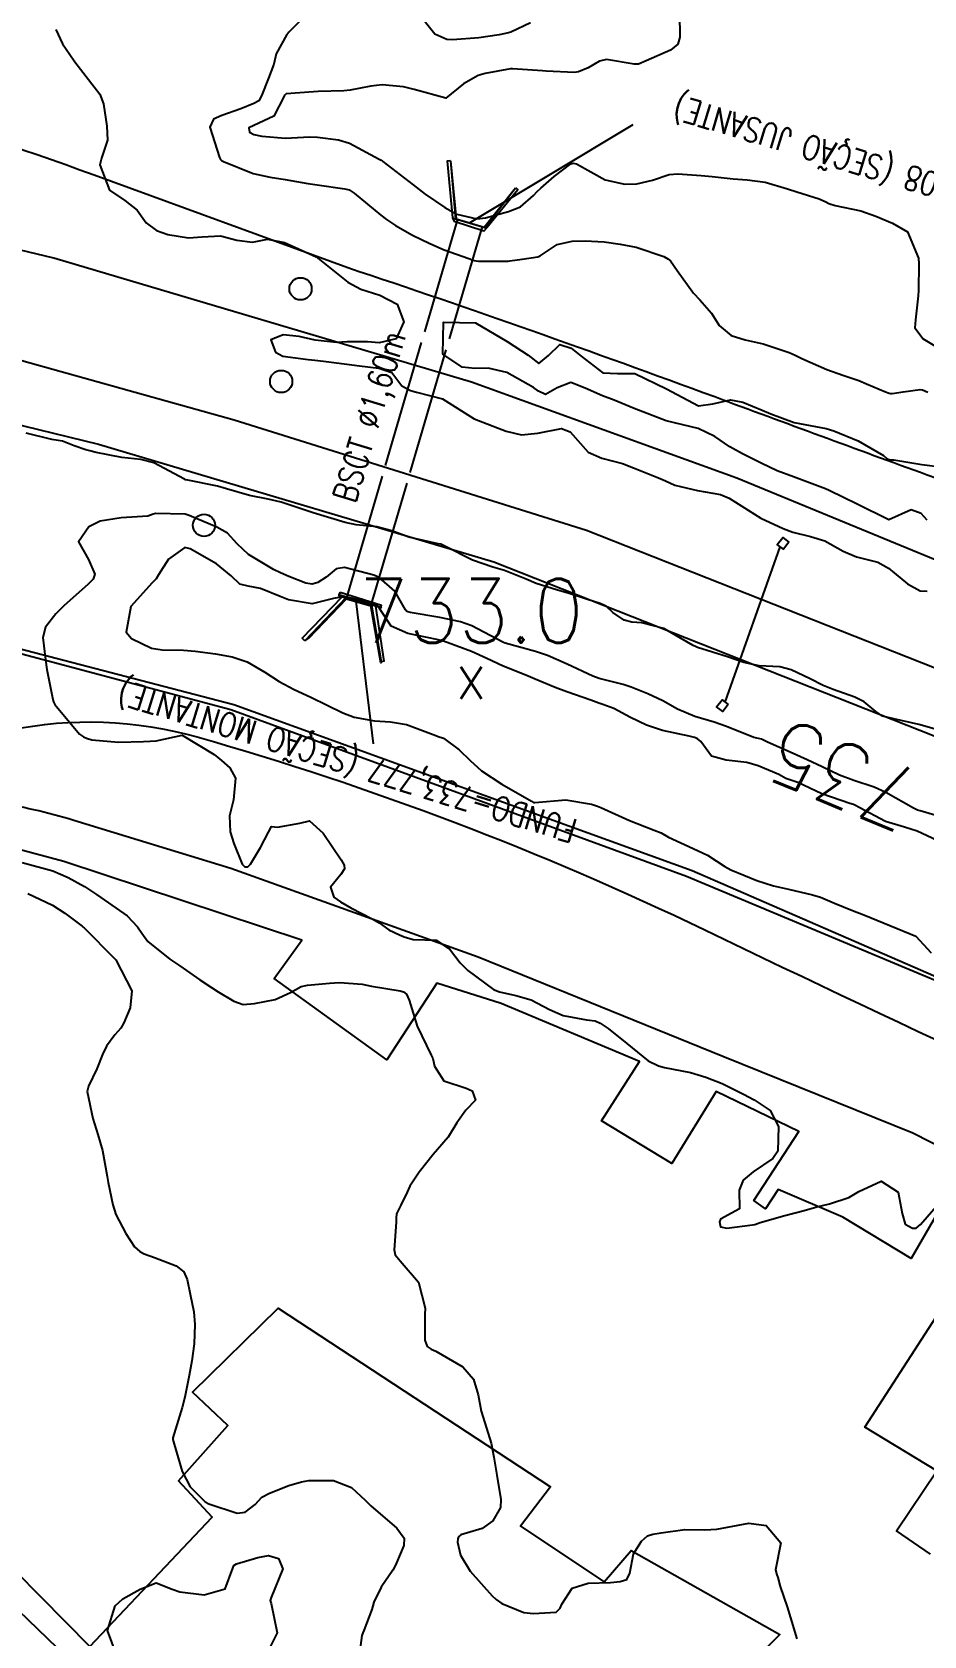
# Model space of a CAD drawing. Header units: metres. Extents: x 307586 to 320046, y 7427249 to 7434250.
# Drawn here: x 316592 to 316647.7, y 7432885 to 7432985.2 of the extents above; entities that cross this region are included whole.
import ezdxf
from ezdxf.enums import TextEntityAlignment as Align

# ---------------------------------------------------------------- set-up
doc = ezdxf.new("R2010")
doc.units = ezdxf.units.M
doc.header["$MEASUREMENT"] = 0
doc.linetypes.add('CONTINUO', pattern=[0])
doc.linetypes.add('TRACEJADO', pattern=[8.7, 8, -0.7])
for name, color, linetype in [('ALA', 45, 'Continuous'), ('BUEIRO', 151, 'Continuous'), ('Canaleta de Drenagem', 151, 'Continuous'), ('Cotas', 45, 'Continuous'), ('Curvas de Nivel 1m', 11, 'Continuous'), ('Curvas de Nivel 5m', 15, 'Continuous'), ('Divisa', 42, 'FENCELINE2'), ('Edificações', 30, 'Continuous'), ('Linha Férrea', 20, 'Continuous'), ('Pontos Cotados', 45, 'Continuous'), ('Portico', 45, 'Continuous'), ('Postes', 20, 'Continuous'), ('TEXTO', 45, 'Continuous'), ('Vias Primárias', 230, 'Continuous')]:
    doc.layers.add(name, color=color, linetype=linetype)
doc.styles.add('ROMANS', font='romans', dxfattribs={"height": 0.2})
doc.styles.add('Style-STANDARD', font='STANDARD.shx')
doc.linetypes.add('FENCELINE2', pattern='A,0.25,-0.1,[132,ltypeshp.shx,S=0.1,R=0,X=-0.1,Y=0],-0.1,1', length=1.45)

# ---------------------------------------------------------------- blocks, each defined once
blk = doc.blocks.new('ELVTXT_142')
at = {"layer": 'Pontos Cotados', "linetype": 'Continuous', "style": 'Style-STANDARD'}
for s, height, p in [('733.0', 4, (0, 4)), ('x', 3, (0, 0))]:
    blk.add_text(s, height=height, dxfattribs=at).set_placement(p, align=Align.MIDDLE_CENTER)

msp = doc.modelspace()

# ---------------------------------------------------------------- linework, layer by layer
at = {"layer": 'ALA', "linetype": 'CONTINUO'}
for points in [[(316618.15, 7432977.18, 733.53), (316617.95, 7432977.16, 733.53), (316618.27, 7432973.63, 735.57), (316618.39, 7432973.39, 735.58)], [(316618.15, 7432977.18, 733.53), (316618.5, 7432973.57, 733.63), (316620.25, 7432973.05, 733.64), (316622.21, 7432975.5, 733.54)], [(316618.15, 7432977.18, 733.53), (316618.46, 7432973.56, 735.57)], [(316620.3, 7432973.01, 735.53), (316622.21, 7432975.5, 733.54)], [(316622.21, 7432975.5, 733.54), (316622.36, 7432975.38, 733.54), (316620.43, 7432972.99, 735.53)], [(316618.27, 7432973.63, 735.57), (316618.46, 7432973.56, 735.57), (316620.3, 7432973.01, 735.53), (316620.43, 7432972.99, 735.53)], [(316620.23, 7432972.8, 735.59), (316618.39, 7432973.39, 735.58)], [(316620.23, 7432972.8, 735.59), (316620.43, 7432972.99, 735.53)], [(316611.25, 7432950.23, 735.85), (316611.17, 7432950.08, 735.85), (316613.81, 7432949.3, 735.82), (316613.84, 7432949.42, 735.82)], [(316611.25, 7432950.23, 735.85), (316613.84, 7432949.42, 735.82)], [(316611.61, 7432949.88, 735.84), (316609.04, 7432947.2, 733.87)], [(316609.04, 7432947.2, 733.87), (316609.29, 7432947.35, 733.78), (316611.65, 7432949.81, 733.79)], [(316613.81, 7432945.88, 733.9), (316613.79, 7432945.82, 733.8), (316613.17, 7432949.38, 733.78)], [(316613.22, 7432949.43, 735.83), (316613.81, 7432945.88, 733.9)], [(316614.01, 7432945.92, 733.9), (316613.81, 7432945.88, 733.9)]]:
    msp.add_polyline3d(points, dxfattribs=at)
at = {"layer": 'BUEIRO', "linetype": 'TRACEJADO', "flags": 128}
for points in [[(316611.65, 7432949.81), (316618.61, 7432973.54)], [(316613.18, 7432949.36), (316620.15, 7432973.08)]]:
    msp.add_lwpolyline(points, dxfattribs=at)
at = {"layer": 'BUEIRO', "linetype": 'CONTINUO'}
for points in [[(316609.04, 7432947.2, 733.87), (316608.89, 7432947.35, 733.87), (316611.39, 7432949.95, 735.84), (316611.61, 7432949.88, 735.84)], [(316611.17, 7432950.08, 735.85), (316611.18, 7432950.02, 735.39), (316611.39, 7432949.95, 735.84)], [(316611.61, 7432949.88, 735.84), (316613.22, 7432949.43, 735.83)], [(316611.61, 7432949.88, 735.84), (316611.65, 7432949.81, 733.79), (316613.17, 7432949.38, 733.78), (316613.22, 7432949.43, 735.83)], [(316614.01, 7432945.92, 733.9), (316613.49, 7432949.35, 735.82), (316613.22, 7432949.43, 735.83)], [(316613.81, 7432949.3, 735.82), (316613.79, 7432949.26, 735.27), (316613.49, 7432949.35, 735.82)]]:
    msp.add_polyline3d(points, dxfattribs=at)
at = {"layer": 'Canaleta de Drenagem'}
for points in [[(316528.18, 7432960.54), (316544.19, 7432958.68), (316545.33, 7432958.47), (316551.12, 7432956.99), (316575.22, 7432950.67), (316604.43, 7432942.91), (316632.9, 7432932.48), (316651.13, 7432924.86), (316664.32, 7432918.53), (316682.02, 7432909.22, -0.030283), (316692.38, 7432902.94, 0.016976), (316698.14, 7432899.23), (316711.91, 7432890.65), (316727.15, 7432879.29), (316746.29, 7432864.87), (316749.28, 7432862.65)], [(316528.39, 7432960.79), (316542.55, 7432959.14), (316545.35, 7432958.67), (316551.17, 7432957.18), (316575.27, 7432950.86), (316604.61, 7432943.22), (316633.26, 7432932.85), (316651.22, 7432925.04), (316664.41, 7432918.71), (316682.11, 7432909.39, -0.030283), (316692.5, 7432903.1, 0.016981), (316698.24, 7432899.4), (316712.02, 7432890.82), (316727.27, 7432879.45), (316746.41, 7432865.03), (316749.08, 7432863.05)]]:
    msp.add_lwpolyline(points, format="xyb", dxfattribs=at)
at = {"layer": 'Curvas de Nivel 1m', "flags": 128}
for points, elevation in [([(316632.47, 7432986.39), (316632.5, 7432984.92), (316632.37, 7432984.48), (316631.91, 7432984.11), (316630.39, 7432983.44), (316629.91, 7432983.22), (316629.64, 7432983.23), (316627.91, 7432983.52), (316627.47, 7432983.42), (316626.76, 7432982.99), (316626.16, 7432982.74), (316625.9, 7432982.71), (316624.14, 7432982.79), (316623.9, 7432982.8), (316622.02, 7432982.93), (316621.9, 7432982.93), (316620.32, 7432982.65), (316619.89, 7432982.52), (316618.97, 7432982), (316617.87, 7432981.1), (316615.88, 7432981.64), (316615.21, 7432981.8), (316613.88, 7432981.94), (316613.18, 7432981.86), (316611.88, 7432981.6), (316611.49, 7432981.57), (316609.88, 7432981.51), (316609.59, 7432981.49), (316607.88, 7432981.37), (316607.79, 7432981.3), (316607.76, 7432981.22), (316607.12, 7432979.97), (316605.85, 7432979.4), (316605.55, 7432979.24), (316605.59, 7432978.98), (316605.85, 7432978.84), (316606.35, 7432978.73), (316607.85, 7432978.6), (316609.33, 7432978.69), (316609.85, 7432978.67), (316611.16, 7432978.49), (316611.84, 7432978.3), (316613.7, 7432977.28), (316613.83, 7432977.22), (316613.88, 7432977.19), (316613.93, 7432977.15), (316615.81, 7432975.69), (316616.57, 7432975.11), (316617.79, 7432974.26), (316618.56, 7432973.86), (316619.79, 7432973.57), (316620.34, 7432973.62), (316621.79, 7432974.02), (316622.52, 7432974.32), (316623.35, 7432975.03), (316623.57, 7432975.27), (316623.81, 7432975.48), (316624.64, 7432976.2), (316625.67, 7432977), (316625.83, 7432977.04), (316626.03, 7432977), (316627.82, 7432975.99), (316629.06, 7432975.72), (316629.81, 7432975.74), (316630.78, 7432975.98), (316631.82, 7432976.34), (316632.36, 7432976.38), (316633.82, 7432976.27), (316634.51, 7432976.21), (316635.82, 7432976.07), (316636.69, 7432976), (316637.82, 7432975.85), (316639.22, 7432975.44), (316639.81, 7432975.25), (316641.21, 7432974.82), (316641.62, 7432974.63), (316641.8, 7432974.52), (316642.2, 7432974.4), (316643.8, 7432974.06), (316644.74, 7432973.72), (316645.79, 7432973.3), (316646.73, 7432972.75), (316647.4, 7432971.11), (316647.44, 7432970.74), (316647.4, 7432969.08), (316647.39, 7432968.74), (316647.22, 7432967.25), (316647.19, 7432966.75), (316647.7, 7432966.07), (316649.33, 7432965.08)], 734), ([(316593.48, 7432985.39), (316593.91, 7432984.5), (316594.36, 7432983.84), (316594.67, 7432983.38), (316595.88, 7432981.82), (316596.23, 7432981.36), (316596.47, 7432980.75), (316596.68, 7432979.35), (316596.71, 7432978.48), (316596.34, 7432977.35), (316596.24, 7432976.94), (316596.84, 7432975.35), (316597.8, 7432974.71), (316598.56, 7432974.1), (316599.13, 7432973.32), (316599.78, 7432972.84), (316600.49, 7432972.59), (316601.77, 7432972.38), (316602.62, 7432972.44), (316603.77, 7432972.49), (316604.8, 7432972.22), (316605.77, 7432972.11), (316606.71, 7432972.29), (316607.77, 7432972.09), (316609.75, 7432971.19), (316611.74, 7432969.6), (316612.55, 7432969.16), (316613.73, 7432968.8), (316614.82, 7432968.23), (316615.24, 7432967.13), (316614.76, 7432966.07), (316613.69, 7432965.82), (316612.97, 7432965.88), (316611.69, 7432965.88), (316611.03, 7432965.84), (316609.69, 7432965.98), (316608.7, 7432966.21), (316607.7, 7432966.31), (316606.92, 7432966), (316607.22, 7432965.22), (316607.68, 7432964.98), (316609.26, 7432964.78), (316609.68, 7432964.73), (316610.21, 7432964.66), (316611.68, 7432964.49), (316612.47, 7432964.37), (316613.67, 7432964.24), (316614.49, 7432963.96), (316615.11, 7432963.13), (316615.66, 7432962.83), (316616.03, 7432962.74), (316617.65, 7432962.32), (316619.63, 7432961.07), (316621.63, 7432960.29), (316622.59, 7432960.07), (316623.62, 7432960.17), (316625.09, 7432960.47), (316625.63, 7432960.26), (316626.77, 7432958.99), (316627.61, 7432958.61), (316628.91, 7432958.27), (316629.6, 7432958.01), (316631.16, 7432957.37), (316631.6, 7432957.19), (316632.17, 7432956.92), (316633.59, 7432956.58), (316635.03, 7432956.33), (316635.58, 7432956.11), (316637.56, 7432954.86), (316638.94, 7432954.22), (316639.55, 7432953.99), (316640.65, 7432953.72), (316641.55, 7432953.45), (316642.71, 7432952.8), (316643.54, 7432952.45), (316644.86, 7432952.1), (316645.53, 7432951.73), (316646.72, 7432950.75), (316647.52, 7432950.32), (316647.96, 7432950.29)], 736), ([(316647.95, 7432954.73), (316647.57, 7432955.14), (316646.95, 7432955.37), (316645.56, 7432954.76), (316643.58, 7432955.73), (316641.82, 7432956.58), (316641.59, 7432956.68), (316641.26, 7432956.81), (316639.6, 7432957.43), (316638.57, 7432957.81), (316637.61, 7432958.27), (316636.41, 7432958.87), (316635.62, 7432959.32), (316634.68, 7432959.95), (316633.63, 7432960.46), (316631.63, 7432960.93), (316629.64, 7432961.72), (316628.39, 7432962.23), (316627.66, 7432962.51), (316626.57, 7432962.99), (316625.67, 7432963.33), (316624.83, 7432963.01), (316624.1, 7432962.58), (316623.66, 7432962.8), (316623.34, 7432963.03), (316621.67, 7432963.95), (316620.5, 7432964.24), (316619.67, 7432964.22), (316618.88, 7432964.29), (316617.68, 7432965.1), (316617.71, 7432967.1), (316619.71, 7432967.07), (316621.7, 7432965.9), (316623, 7432965.04), (316623.68, 7432964.53), (316624.27, 7432965.02), (316624.99, 7432965.71), (316625.69, 7432965.49), (316626.32, 7432964.99), (316627.67, 7432963.94), (316628.6, 7432963.89), (316629.67, 7432963.9), (316631.66, 7432962.93), (316633.65, 7432961.87), (316634.55, 7432962), (316635.65, 7432962.25), (316636.42, 7432962.1), (316637.64, 7432961.6), (316638.17, 7432961.38), (316639.64, 7432960.83), (316641.64, 7432960.46), (316642.12, 7432960.32), (316643.63, 7432959.69), (316645.22, 7432958.77), (316645.43, 7432958.59), (316645.61, 7432958.51), (316645.87, 7432958.5), (316647.61, 7432958.22), (316648.94, 7432958.05)], 736), ([(316648.38, 7432941.7), (316647.42, 7432941.96), (316645.86, 7432942.32), (316645.42, 7432942.42), (316645.15, 7432942.49), (316644.74, 7432942.77), (316644.02, 7432943.37), (316643.43, 7432943.68), (316642.08, 7432944.16), (316641.44, 7432944.4), (316640.64, 7432944.82), (316639.45, 7432945.38), (316638.74, 7432945.56), (316637.45, 7432945.62), (316636.5, 7432945.83), (316635.46, 7432946.2), (316633.6, 7432946.78), (316633.47, 7432946.83), (316633.33, 7432946.91), (316631.48, 7432947.96), (316630.12, 7432948.31), (316629.49, 7432948.36), (316629.01, 7432948.48), (316628.31, 7432948.97), (316627.88, 7432949.36), (316627.5, 7432949.53), (316626.71, 7432949.77), (316625.5, 7432950.18), (316624.85, 7432950.35), (316623.51, 7432950.77), (316622.89, 7432951.04), (316621.52, 7432951.59), (316620.79, 7432951.79), (316619.53, 7432952.24), (316617.81, 7432953.1), (316617.64, 7432953.2), (316617.54, 7432953.24), (316617.38, 7432953.26), (316615.55, 7432953.66), (316614.48, 7432954.06), (316613.55, 7432954.32), (316612.26, 7432954.45), (316611.56, 7432954.59), (316609.56, 7432955.19), (316607.57, 7432955.85), (316606.76, 7432956.05), (316605.58, 7432956.27), (316604.16, 7432956.68), (316603.59, 7432956.85), (316601.63, 7432957.25), (316601.59, 7432957.26), (316601.52, 7432957.29), (316599.6, 7432958.32), (316598.8, 7432958.52), (316597.61, 7432958.64), (316596, 7432958.96), (316595.61, 7432959.06), (316595.36, 7432959.12), (316594.63, 7432959.37), (316593.9, 7432959.67), (316593.62, 7432959.72), (316593.24, 7432959.77), (316591.62, 7432960.16)], 736), ([(316648.57, 7432934.72), (316647.33, 7432935.3), (316646.53, 7432935.55), (316645.34, 7432935.9), (316643.7, 7432936.78), (316643.48, 7432936.91), (316643.35, 7432936.96), (316643.12, 7432937.03), (316641.36, 7432937.64), (316639.86, 7432938.33), (316639.37, 7432938.5), (316639.12, 7432938.58), (316638.68, 7432938.84), (316637.38, 7432939.38), (316636.67, 7432939.58), (316635.39, 7432939.74), (316634.48, 7432939.99), (316633.81, 7432940.9), (316633.57, 7432941.08), (316633.4, 7432941.15), (316633.07, 7432941.24), (316631.4, 7432941.58), (316630.41, 7432941.93), (316629.41, 7432942.41), (316628.37, 7432942.97), (316627.67, 7432943.22), (316627.43, 7432943.3), (316626.93, 7432943.48), (316625.43, 7432944.01), (316624.69, 7432944.27), (316623.44, 7432944.79), (316622.86, 7432945.04), (316621.45, 7432945.61), (316620.43, 7432946.09), (316619.46, 7432946.53), (316617.95, 7432947.09), (316617.59, 7432947.21), (316617.47, 7432947.24), (316617.3, 7432947.28), (316615.48, 7432947.66), (316614.45, 7432948.11), (316613.76, 7432949.15), (316613.66, 7432949.31), (316613.5, 7432949.43), (316613.05, 7432949.6), (316611.5, 7432949.96), (316610.85, 7432949.83), (316609.5, 7432949.51), (316608.03, 7432949.75), (316607.5, 7432949.97), (316606.27, 7432950.47), (316605.51, 7432950.61), (316604.99, 7432950.73), (316604.45, 7432951.26), (316603.52, 7432952.01), (316601.87, 7432952.95), (316601.54, 7432953.02), (316600.53, 7432952.3), (316599.9, 7432951.31), (316599.76, 7432951.06), (316599.51, 7432950.81), (316598.17, 7432949.33), (316597.88, 7432947.73), (316598.21, 7432947.33), (316599.46, 7432946.73), (316600.14, 7432946.62), (316601.46, 7432946.61), (316602.19, 7432946.55), (316603.46, 7432946.38), (316604.51, 7432946.2), (316605.45, 7432945.87), (316606.55, 7432945.23), (316607.44, 7432944.65), (316608.38, 7432944.15), (316609.43, 7432943.67), (316610.44, 7432943.18), (316611.42, 7432942.7), (316612.14, 7432942.43), (316613.41, 7432942.2), (316614.4, 7432942.14), (316615.41, 7432941.96), (316617.23, 7432941.27), (316617.39, 7432941.21), (316617.71, 7432941.1), (316618.7, 7432940.39), (316619.38, 7432939.72), (316620.1, 7432939.06), (316621.36, 7432938.23), (316623.21, 7432937.17), (316623.35, 7432937.1), (316623.43, 7432937.1), (316625.36, 7432937.25), (316626.96, 7432936.98), (316627.35, 7432936.86), (316627.55, 7432936.77), (316629.34, 7432935.96), (316630.89, 7432935.37), (316631.33, 7432935.19), (316631.79, 7432934.93), (316633.32, 7432934.21), (316634.21, 7432933.8), (316635.31, 7432933.1), (316635.67, 7432932.88), (316637.3, 7432932.21), (316638.34, 7432931.89), (316639.29, 7432931.67), (316640.78, 7432931.33), (316641.29, 7432931.17), (316642.16, 7432930.8), (316643.28, 7432930.34), (316643.99, 7432930.06), (316645.26, 7432929.54), (316647.25, 7432928.74), (316648.21, 7432927.69)], 734), ([(316591.37, 7432933.34), (316593.29, 7432932.82), (316594.25, 7432932.41), (316595.28, 7432931.85), (316596.02, 7432931.35), (316597.26, 7432930.49), (316597.94, 7432930.01), (316598.58, 7432929.32), (316598.85, 7432928.92), (316599.24, 7432928.41), (316600.61, 7432927.3), (316601.23, 7432926.88), (316602.49, 7432926), (316603.21, 7432925.53), (316603.64, 7432925.26), (316604.62, 7432924.67), (316605.2, 7432924.47), (316605.91, 7432924.52), (316607.2, 7432924.77), (316608.15, 7432925.21), (316608.82, 7432925.59), (316609.21, 7432925.68), (316610.58, 7432925.81), (316611.21, 7432925.85), (316612.64, 7432925.73), (316613.21, 7432925.62), (316615, 7432925.33), (316615.21, 7432925.26), (316615.4, 7432925.12), (316615.58, 7432924.74), (316616.06, 7432923.11), (316616.95, 7432921.31), (316617.05, 7432921.1), (316617.15, 7432920.62), (316617.74, 7432919.7), (316619.13, 7432919.24), (316619.5, 7432919.07), (316619.71, 7432918.48), (316619.12, 7432917.86), (316618.55, 7432917.08), (316618.01, 7432916.17), (316617.08, 7432915.1), (316616.2, 7432913.98), (316615.62, 7432913.11), (316615.44, 7432912.74), (316615.04, 7432911.92), (316614.77, 7432911.39), (316614.75, 7432911.12), (316614.76, 7432910.86), (316614.64, 7432909.13), (316614.7, 7432908.82), (316615.01, 7432908.45), (316616.15, 7432907.11), (316616.57, 7432905.5), (316616.56, 7432905.1), (316616.55, 7432903.5), (316616.69, 7432903.1), (316616.94, 7432902.94), (316617.23, 7432902.81), (316618.92, 7432901.83), (316619.59, 7432901.06), (316619.89, 7432900.07), (316620.08, 7432899.06), (316620.61, 7432897.32), (316620.69, 7432897.05), (316620.86, 7432896.19), (316621.06, 7432895.05), (316621.31, 7432893.53), (316621.28, 7432893.04), (316620.81, 7432892.21), (316620.14, 7432891.72), (316618.8, 7432891.32), (316618.66, 7432891.21), (316618.61, 7432891.07), (316618.59, 7432890.87), (316618.78, 7432890.06), (316619.39, 7432889.06), (316620.76, 7432887.52), (316621, 7432887.29), (316621.36, 7432887.04), (316622.74, 7432886.47), (316623.34, 7432886.42), (316624.75, 7432886.5), (316625, 7432886.74), (316625.11, 7432887), (316625.76, 7432887.99), (316626.77, 7432888.3), (316628.16, 7432888.35), (316628.77, 7432888.41), (316629.17, 7432888.54), (316629.37, 7432888.94), (316629.59, 7432890.14), (316630.09, 7432890.94), (316630.47, 7432891.27), (316630.81, 7432891.36), (316631.33, 7432891.45), (316632.81, 7432891.66), (316634.05, 7432891.65), (316634.81, 7432891.68), (316635.81, 7432891.87), (316636.81, 7432892.05), (316637.89, 7432891.92), (316638.8, 7432890.83), (316638.46, 7432889.15), (316638.55, 7432888.83), (316638.61, 7432888.67), (316638.77, 7432888.1), (316639.21, 7432886.83), (316639.41, 7432886.15), (316639.8, 7432884.82)], 736), ([(316591.73, 7432931.41), (316593.27, 7432930.68), (316594.05, 7432930.17), (316595.12, 7432929.36), (316595.2, 7432929.3), (316595.25, 7432929.25), (316597.15, 7432927.34), (316597.23, 7432927.25), (316598.23, 7432925.32), (316598.13, 7432924.26), (316597.74, 7432923.33), (316597.54, 7432922.98), (316597.17, 7432922.57), (316596.64, 7432921.86), (316596.39, 7432921.35), (316596.05, 7432920.44), (316595.53, 7432919.36), (316595.45, 7432919.03), (316595.8, 7432917.35), (316596.1, 7432916.35), (316596.4, 7432915.35), (316596.7, 7432913.71), (316596.76, 7432913.34), (316597.04, 7432911.95), (316597.24, 7432911.34), (316597.85, 7432910.16), (316598.41, 7432909.32), (316598.73, 7432909.03), (316599.01, 7432908.89), (316599.65, 7432908.66), (316601, 7432908.14), (316601.48, 7432907.76), (316601.7, 7432907.28), (316601.88, 7432906.37), (316602.1, 7432905.27), (316602.17, 7432904.48), (316602.12, 7432903.27), (316601.99, 7432902.21), (316601.82, 7432901.28), (316601.54, 7432899.92), (316601.39, 7432899.28), (316600.88, 7432897.67), (316600.79, 7432897.38), (316600.79, 7432897.29), (316600.87, 7432896.99), (316601.39, 7432895.28), (316601.89, 7432894.33), (316602.82, 7432893.38), (316603.04, 7432893.26), (316604.81, 7432892.69), (316605.31, 7432892.74), (316605.95, 7432893.23), (316606.37, 7432893.68), (316606.83, 7432893.94), (316608.05, 7432894.41), (316608.84, 7432894.65), (316609.3, 7432894.72), (316610.84, 7432894.73), (316611.97, 7432894.29), (316612.83, 7432893.49), (316613.18, 7432893.14), (316614.8, 7432891.74), (316615.26, 7432891.12), (316615.24, 7432890.66), (316614.78, 7432889.58), (316614.63, 7432889.27), (316614.55, 7432889.12), (316613.83, 7432888.06), (316613.36, 7432887.13), (316613.23, 7432886.66), (316612.73, 7432885.35), (316612.67, 7432885.2), (316612.66, 7432885.14), (316612.61, 7432885.03), (316612.37, 7432883.15)], 737), ([(316597.26, 7432883.89), (316596.72, 7432885.34), (316597.19, 7432886.89), (316597.67, 7432887.33), (316598.76, 7432887.94), (316599.75, 7432888.32), (316600.76, 7432887.93), (316601.24, 7432887.76), (316602.76, 7432887.58), (316604.06, 7432887.95), (316604.55, 7432889.24), (316604.6, 7432889.42), (316604.78, 7432889.51), (316606.1, 7432889.91), (316606.78, 7432890.03), (316607.41, 7432889.84), (316607.68, 7432889.21), (316606.95, 7432887.41), (316606.88, 7432887.22), (316606.94, 7432887.03), (316607.31, 7432885.21), (316606.71, 7432883.99)], 738)]:
    msp.add_lwpolyline(points, dxfattribs=dict(at, elevation=elevation))
at = {"layer": 'Curvas de Nivel 5m', "elevation": 735, "flags": 128}
for points in [[(316623.16, 7432985.81), (316621.93, 7432985.22), (316621.79, 7432985.18), (316621.2, 7432985.06), (316619.92, 7432984.88), (316618.27, 7432984.75), (316617.92, 7432984.76), (316617.17, 7432985.11), (316615.95, 7432986.64)], [(316608.98, 7432986.17), (316608.05, 7432985.22), (316607.99, 7432985.15), (316607.92, 7432985.09), (316607.25, 7432983.88), (316607.1, 7432983.23), (316606.77, 7432982.35), (316606.34, 7432981.24), (316606.17, 7432980.94), (316605.87, 7432980.77), (316605.04, 7432980.43), (316603.86, 7432980.01), (316603.33, 7432979.8), (316603.12, 7432979.28), (316603.71, 7432977.4), (316603.77, 7432977.27), (316603.83, 7432977.21), (316603.96, 7432977.14), (316605.82, 7432976.39), (316606.88, 7432976.16), (316607.82, 7432976.03), (316609.23, 7432975.78), (316609.81, 7432975.68), (316611.54, 7432975.44), (316611.81, 7432975.38), (316612.13, 7432975.17), (316613.79, 7432973.79), (316614.15, 7432973.51), (316614.72, 7432973.14), (316615.77, 7432972.55), (316616.86, 7432972.02), (316617.76, 7432971.63), (316619.31, 7432971.08), (316619.64, 7432970.96), (316619.75, 7432970.93), (316619.9, 7432970.91), (316621.75, 7432970.92), (316621.87, 7432970.93), (316622.63, 7432971.04), (316623.61, 7432971.18), (316623.76, 7432971.26), (316624.82, 7432971.96), (316625.77, 7432972.16), (316626.58, 7432972.19), (316627.77, 7432972.12), (316628.75, 7432971.98), (316629.77, 7432971.8), (316631.49, 7432971.2), (316631.75, 7432971.07), (316631.91, 7432970.93), (316632.33, 7432970.34), (316633.35, 7432968.91), (316633.73, 7432968.51), (316634.48, 7432967.66), (316634.95, 7432966.89), (316635.7, 7432966.27), (316636.57, 7432966), (316637.7, 7432965.76), (316639.32, 7432965.21), (316639.69, 7432965.04), (316640.11, 7432964.83), (316641.68, 7432964.15), (316642.68, 7432963.79), (316643.67, 7432963.45), (316644.15, 7432963.26), (316645.35, 7432962.76), (316645.57, 7432962.67), (316645.66, 7432962.65), (316645.77, 7432962.65), (316646.46, 7432962.75), (316647.51, 7432962.89), (316647.66, 7432962.88), (316647.99, 7432962.74)], [(316649.34, 7432936.02), (316647.52, 7432936.57), (316647.35, 7432936.62), (316647.09, 7432936.74), (316645.36, 7432937.71), (316644.64, 7432938.05), (316643.37, 7432938.47), (316642.48, 7432938.8), (316641.38, 7432939.31), (316640.45, 7432939.76), (316639.39, 7432940.24), (316637.98, 7432940.85), (316637.59, 7432941.04), (316637.41, 7432941.08), (316637.12, 7432941.15), (316635.41, 7432941.83), (316634.63, 7432942.11), (316633.42, 7432942.47), (316632.35, 7432942.92), (316631.43, 7432943.45), (316630.5, 7432943.87), (316629.44, 7432944.3), (316628.94, 7432944.46), (316627.44, 7432944.84), (316627.05, 7432944.98), (316625.45, 7432945.73), (316624.21, 7432946.27), (316623.47, 7432946.53), (316621.57, 7432947.05), (316621.47, 7432947.08), (316621.42, 7432947.1), (316619.48, 7432948.12), (316618.78, 7432948.37), (316617.49, 7432948.64), (316615.64, 7432948.97), (316615.49, 7432949), (316615.41, 7432949.04), (316615.35, 7432949.12), (316614.67, 7432950.29), (316613.69, 7432951.15), (316613.51, 7432951.24), (316613.37, 7432951.3), (316611.52, 7432951.77), (316611, 7432951.7), (316610.38, 7432951.18), (316609.87, 7432950.83), (316609.51, 7432950.74), (316609.11, 7432950.8), (316608.04, 7432951.21), (316607.52, 7432951.44), (316607.09, 7432951.65), (316605.53, 7432952.58), (316604.81, 7432953.25), (316604.21, 7432953.92), (316603.55, 7432954.3), (316601.82, 7432955.03), (316601.56, 7432955.1), (316599.72, 7432955.15), (316599.56, 7432955.11), (316599.23, 7432954.99), (316597.56, 7432954.87), (316596.25, 7432954.66), (316595.55, 7432954.32), (316594.91, 7432953.37), (316595.53, 7432952.27), (316595.92, 7432951.36), (316595.81, 7432951.05), (316595.51, 7432950.74), (316593.99, 7432949.38), (316593.49, 7432948.87), (316592.83, 7432948.05), (316592.66, 7432947.4), (316592.83, 7432946.01), (316592.93, 7432945.4), (316593.29, 7432943.52), (316593.33, 7432943.39), (316593.42, 7432943.22), (316594.97, 7432941.37), (316595.22, 7432941.19), (316595.39, 7432941.12), (316595.74, 7432941), (316597.39, 7432940.86), (316598.97, 7432940.9), (316599.39, 7432940.92), (316599.75, 7432940.95), (316601.39, 7432941.29), (316603.38, 7432940.09), (316603.84, 7432939.72), (316604.37, 7432939.26), (316604.72, 7432938.61), (316604.59, 7432937.25), (316604.34, 7432936.25), (316604.39, 7432935.25), (316604.6, 7432934.53), (316605.13, 7432933.24), (316605.3, 7432933.08), (316605.48, 7432933.06), (316605.66, 7432933.24), (316606.27, 7432934.28), (316606.77, 7432935.23), (316606.96, 7432935.59), (316607.33, 7432935.55), (316608.74, 7432935.79), (316609.33, 7432935.95), (316610.2, 7432935.18), (316611.31, 7432933.5), (316611.5, 7432933.17), (316611.52, 7432932.95), (316611.29, 7432932.6), (316610.66, 7432931.8), (316610.86, 7432931.17), (316611.27, 7432930.88), (316611.92, 7432930.51), (316613.26, 7432929.82), (316613.69, 7432929.58), (316614.3, 7432929.13), (316614.96, 7432928.83), (316615.25, 7432928.7), (316615.83, 7432928.53), (316617.25, 7432928.48), (316618.09, 7432927.94), (316618.76, 7432927.08), (316619.23, 7432926.59), (316620.85, 7432925.41), (316621.21, 7432925.25), (316622.23, 7432925.04), (316623.2, 7432924.76), (316624.34, 7432924.16), (316625.19, 7432923.79), (316626.66, 7432923.51), (316627.19, 7432923.44), (316627.52, 7432923.31), (316628.02, 7432922.97), (316629.17, 7432922.03), (316630.51, 7432920.94), (316631.16, 7432920.63), (316631.54, 7432920.54), (316633.15, 7432920.21), (316634.12, 7432919.92), (316635.14, 7432919.54), (316636.47, 7432918.87), (316637.13, 7432918.52), (316638.13, 7432917.85), (316638.66, 7432916.84), (316638.62, 7432915.31), (316638.3, 7432914.84), (316637.07, 7432914.01), (316636.44, 7432913.5), (316636.19, 7432912.87), (316636.23, 7432911.69), (316635.04, 7432911.05), (316634.96, 7432910.88), (316635.04, 7432910.57), (316635.42, 7432910.49), (316637.04, 7432910.69), (316637.17, 7432910.73), (316637.51, 7432910.85), (316639.05, 7432911.29), (316640.26, 7432911.6), (316641.05, 7432911.83), (316641.84, 7432912.02), (316643.06, 7432912.4), (316643.67, 7432912.78), (316645.07, 7432913.43), (316646.14, 7432912.75), (316646.38, 7432911.41), (316646.57, 7432910.74), (316647.04, 7432910.49), (316647.27, 7432910.5), (316647.53, 7432910.73), (316649.06, 7432912.47)]]:
    msp.add_lwpolyline(points, dxfattribs=at)
at = {"layer": 'Divisa'}
msp.add_lwpolyline([(316566.71, 7432984.34, -0.040988), (316595.88, 7432976.31), (316611.73, 7432970.52, -0.008235), (316634.67, 7432962.45, 0.001512), (316647.95, 7432957.57, -0.030225), (316657.45, 7432953.45), (316689.8, 7432937.03), (316723.67, 7432917.44), (316750.83, 7432899.31), (316767.83, 7432885.93, -0.070407), (316778.82, 7432877.06), (316800.56, 7432853.76), (316823.46, 7432823.11), (316842.18, 7432796.34), (316848.76, 7432786.81), (316862.34, 7432764.91), (316871.01, 7432750.52), (316899.08, 7432703.71)], format="xyb", dxfattribs=at)
at = {"layer": 'Edificações'}
for points in [[(316649.25, 7432912.55), (316646.96, 7432908.6), (316642.68, 7432911.18), (316638.64, 7432912.91), (316637.84, 7432911.7), (316637.11, 7432912.22), (316639.93, 7432916.54), (316634.77, 7432919.04), (316631.99, 7432914.53), (316627.59, 7432917.19), (316629.96, 7432920.9), (316621.33, 7432924.54), (316617.3, 7432925.81), (316614.18, 7432921), (316607.13, 7432926.1), (316608.87, 7432928.49), (316593.99, 7432933.4), (316588.22, 7432934.94)], [(316648.15, 7432890.12), (316646.03, 7432891.57), (316648.55, 7432895.33), (316644.06, 7432898.06), (316652.28, 7432910.78)], [(316587.86, 7432892.19), (316595.61, 7432884.35), (316603.25, 7432892.43), (316601.16, 7432894.71), (316604.23, 7432898.17), (316602.03, 7432900.25), (316607.38, 7432905.49), (316624.41, 7432894.32), (316622.52, 7432891.86), (316627.75, 7432888.4), (316629.45, 7432890.35), (316638.74, 7432885.09), (316621.82, 7432868.19)]]:
    msp.add_lwpolyline(points, dxfattribs=at)
at = {"layer": 'Linha Férrea'}
for points in [[(316871.68, 7432741), (316858.75, 7432763.16), (316846.16, 7432782.81), (316832.36, 7432804.24), (316818.24, 7432823.64), (316804.03, 7432841.6), (316784.87, 7432862.69), (316765.94, 7432880.19), (316744.97, 7432897.08), (316723.6, 7432912.33), (316706.51, 7432923.14), (316685.56, 7432934.97), (316662.38, 7432946.53), (316636.06, 7432957.35), (316619.46, 7432963.36), (316593.36, 7432971.11), (316563.76, 7432978.21)], [(316570.12, 7432965.83), (316596.15, 7432959.48), (316620.86, 7432952.12), (316650.97, 7432940.24), (316671.55, 7432930.81), (316690.59, 7432920.76), (316710.88, 7432908.35), (316728.51, 7432896.91), (316752.1, 7432878.72), (316764.06, 7432868.31), (316780.58, 7432852.53), (316793.27, 7432838.37), (316805.08, 7432824.29), (316818.88, 7432805.83), (316837.25, 7432778.17), (316852.44, 7432754.2), (316870.73, 7432723.74), (316889.18, 7432693.05)], [(316587.61, 7432965.75), (316604.64, 7432961.01), (316626.65, 7432954.1), (316650.07, 7432944.86), (316658.86, 7432941.52), (316687, 7432927.49), (316702.09, 7432918.92), (316720.21, 7432907.33), (316736.82, 7432896.06), (316750.61, 7432885.33), (316766.55, 7432872.11), (316782.95, 7432855.97), (316797.19, 7432840.38), (316811.51, 7432822.8), (316822.9, 7432807.43), (316832.33, 7432793.52), (316842.09, 7432778.41), (316854, 7432759.27), (316867.47, 7432736.45), (316880.62, 7432714.71)]]:
    msp.add_lwpolyline(points, dxfattribs=at)
at = {"layer": 'Portico'}
for points in [[(316639.3, 7432953.35), (316638.96, 7432952.91), (316638.58, 7432953.21), (316638.92, 7432953.65)], [(316635.51, 7432943.22), (316635.17, 7432942.78), (316634.79, 7432943.07), (316635.13, 7432943.51)]]:
    msp.add_lwpolyline(points, close=True, dxfattribs=at)
msp.add_lwpolyline([(316635.32, 7432943.36), (316638.77, 7432953.06)], dxfattribs=at)
at = {"layer": 'Postes'}
for centre in [(316608.78, 7432969.19), (316607.57, 7432963.4), (316602.75, 7432954.41)]:
    msp.add_circle(centre, 0.694, dxfattribs=at)
at = {"layer": 'TEXTO'}
for p, q in [((316619.34, 7432973.31), (316629.57, 7432979.45)), ((316612.24, 7432949.68), (316613.31, 7432940.76))]:
    msp.add_line(p, q, dxfattribs=at)
at = {"layer": 'Vias Primárias'}
for points in [[(316584.44, 7432942.07, 0.005399), (316585.26, 7432941.82, 0.122559), (316590.58, 7432941.61, -0.121162), (316602.31, 7432941.19, -0.042982), (316634.05, 7432929.13, 0.007579), (316673.06, 7432911.07, -0.059286), (316697.89, 7432896.29, 0.027253), (316714.54, 7432884.88, -0.03347), (316737.4, 7432868.78, 0.00211), (316754.86, 7432854.78, -0.35732), (316755.44, 7432852.08), (316731.19, 7432827.58), (316698.45, 7432792.67), (316680.07, 7432773.92), (316658.57, 7432750.62, 0.040078), (316653.11, 7432743.66, 0.287913), (316653.06, 7432741.49), (316668.68, 7432726.73), (316697.56, 7432699.27), (316743.18, 7432655.2)], [(316584.44, 7432942.07, 0.005399), (316585.26, 7432941.82, 0.122559), (316590.58, 7432941.61, -0.121162), (316602.31, 7432941.19, -0.042982), (316634.05, 7432929.13, 0.007579), (316673.06, 7432911.07, -0.059286), (316697.89, 7432896.29, 0.027253), (316714.54, 7432884.88, -0.03347), (316737.4, 7432868.78, 0.00211), (316754.86, 7432854.78, -0.35732), (316755.44, 7432852.08), (316731.19, 7432827.58), (316698.45, 7432792.67), (316680.07, 7432773.92), (316658.57, 7432750.62, 0.040078), (316653.11, 7432743.66, 0.287913), (316653.06, 7432741.49), (316668.68, 7432726.73), (316697.56, 7432699.27), (316743.18, 7432655.2)], [(316589.92, 7432887.77), (316604.98, 7432873.24), (316618.62, 7432860.05), (316632.38, 7432846.6), (316638.14, 7432840.91, 0.075414), (316640.79, 7432838.99, 0.260476), (316645.82, 7432839.15), (316659.14, 7432852.91), (316673.71, 7432867.92), (316685.26, 7432880.27), (316690.15, 7432885.18, 0.108918), (316691.85, 7432887.87, 0.256543), (316691.16, 7432892.32, 0.121008), (316689.74, 7432893.45), (316673.11, 7432903.07), (316657.9, 7432910.9), (316647.06, 7432916.43), (316635.17, 7432921.21), (316619.88, 7432927.42), (316604.42, 7432932.97), (316594.61, 7432935.97, 0.037064), (316589.57, 7432937.11, 0.210805)], [(316589.92, 7432887.77), (316604.98, 7432873.24), (316618.62, 7432860.05), (316632.38, 7432846.6), (316638.14, 7432840.91, 0.075414), (316640.79, 7432838.99, 0.260476), (316645.82, 7432839.15), (316659.14, 7432852.91), (316673.71, 7432867.92), (316685.26, 7432880.27), (316690.15, 7432885.18, 0.108918), (316691.85, 7432887.87, 0.256543), (316691.16, 7432892.32, 0.121008), (316689.74, 7432893.45), (316673.11, 7432903.07), (316657.9, 7432910.9), (316647.06, 7432916.43), (316635.17, 7432921.21), (316619.88, 7432927.42), (316604.42, 7432932.97), (316594.61, 7432935.97, 0.037064), (316589.57, 7432937.11, 0.210805)]]:
    msp.add_lwpolyline(points, format="xyb", dxfattribs=at)

# ---------------------------------------------------------------- block references
at = {"layer": 'Pontos Cotados', "linetype": 'Continuous'}
msp.add_blockref('ELVTXT_142', (316619.44, 7432945.07, 732.97), dxfattribs=at)

# ---------------------------------------------------------------- texts
at = {"layer": 'Cotas', "style": 'Style-STANDARD'}
msp.add_text('735', height=4, rotation=157.4278, dxfattribs=at).set_placement((316642.69, 7432938.8, 735), align=Align.MIDDLE_CENTER)
at = {"layer": 'TEXTO', "style": 'ROMANS', "width": 0.8}
for s, rotation, p in [('FUNDO=733,508 (SEÇÃO JUSANTE)', 163.1548, (316659.64, 7432973.06)), ('BSCT Ø1,60m', 73.2616, (316612.2, 7432955.73)), ('FUNDO=733,777 (SEÇÃO MONTANTE)', 162.8817, (316626.16, 7432935.98))]:
    msp.add_text(s, height=1.5, rotation=rotation, dxfattribs=at).set_placement(p)

doc.saveas('drawing.dxf')
